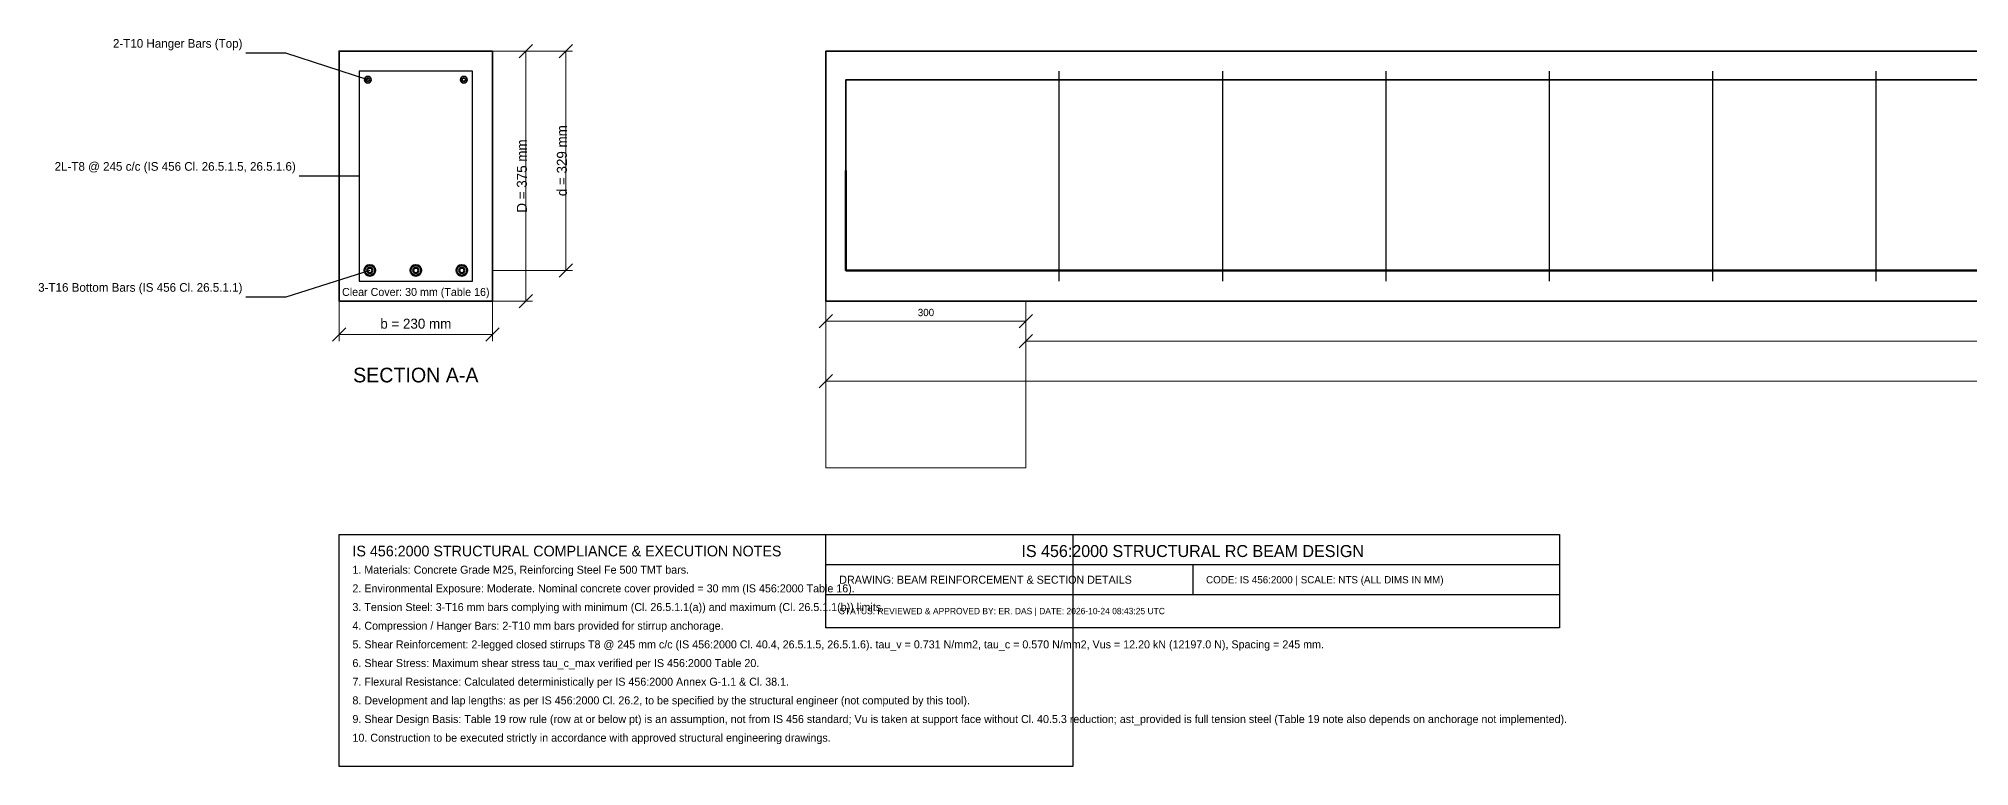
# Model space of a CAD drawing. Header units: millimetres. Extents: x -451 to 5340, y -698 to 446.
# Drawn here: x -451 to 2445, y -698 to 394 of the extents above; entities that cross this region are included whole.
import ezdxf
from ezdxf.enums import TextEntityAlignment as Align

# ---------------------------------------------------------------- set-up
doc = ezdxf.new("R2010")
doc.units = ezdxf.units.MM
for name, color, linetype, lineweight in [('ANNOTATIONS', 6, 'Continuous', 25), ('DIMENSIONS', 2, 'Continuous', 18), ('HATCH', 8, 'Continuous', 13), ('OUTLINE', 7, 'Continuous', 35), ('REBAR_MAIN', 1, 'Continuous', 50), ('REBAR_TOP', 3, 'Continuous', 35), ('STIRRUPS', 4, 'Continuous', 25), ('TITLE_BLOCK', 5, 'Continuous', 25)]:
    doc.layers.add(name, color=color, linetype=linetype, lineweight=lineweight)

msp = doc.modelspace()

# ---------------------------------------------------------------- linework, layer by layer
at = {"layer": 'ANNOTATIONS'}
for p, q in [((-80, 372), (-140, 372)), ((43, 332), (-80, 372)), ((30, 187.5), (-60, 187.5)), ((46, 46), (-80, 6)), ((-80, 6), (-140, 6))]:
    msp.add_line(p, q, dxfattribs=at)
at = {"layer": 'DIMENSIONS'}
for p, q in [((270, 365), (290, 385)), ((330, 365), (350, 385)), ((230, 375), (290, 375)), ((230, 375), (350, 375)), ((280, 0), (280, 375)), ((340, 46), (340, 375)), ((230, 46), (350, 46)), ((330, 36), (350, 56)), ((0, 0), (0, -60)), ((230, 0), (230, -60)), ((230, 0), (290, 0)), ((270, -10), (290, 10)), ((730, 0), (730, -130)), ((730, 0), (730, -40)), ((1030, 0), (1030, -70)), ((1030, 0), (1030, -40)), ((720, -40), (740, -20)), ((1020, -40), (1040, -20)), ((-10, -60), (10, -40)), ((0, -50), (230, -50)), ((220, -60), (240, -40)), ((730, -30), (1030, -30)), ((1020, -70), (1040, -50)), ((1030, -60), (5030, -60)), ((720, -130), (740, -110)), ((730, -120), (5330, -120))]:
    msp.add_line(p, q, dxfattribs=at)
at = {"layer": 'HATCH'}
msp.add_lwpolyline([(730, -250), (1030, -250), (1030, 0), (730, 0), (730, -250)], close=True, dxfattribs=at)
at = {"layer": 'OUTLINE'}
for points in [[(0, 0), (230, 0), (230, 375), (0, 375), (0, 0)], [(730, 0), (5330, 0), (5330, 375), (730, 375), (730, 0)]]:
    msp.add_lwpolyline(points, close=True, dxfattribs=at)
at = {"layer": 'REBAR_MAIN'}
msp.add_lwpolyline([(760, 196), (760, 46), (5300, 46), (5300, 196)], dxfattribs=at)
for centre, radius in [((46, 46), 8), ((46, 46), 4), ((115, 46), 8), ((115, 46), 4), ((184, 46), 8), ((184, 46), 4)]:
    msp.add_circle(centre, radius, dxfattribs=at)
at = {"layer": 'REBAR_TOP'}
msp.add_lwpolyline([(760, 182), (760, 332), (5300, 332), (5300, 182)], dxfattribs=at)
for centre, radius in [((43, 332), 5), ((43, 332), 2.5), ((187, 332), 5), ((187, 332), 2.5)]:
    msp.add_circle(centre, radius, dxfattribs=at)
at = {"layer": 'STIRRUPS'}
for p, q in [((1080, 30), (1080, 345)), ((1325, 30), (1325, 345)), ((1570, 30), (1570, 345)), ((1815, 30), (1815, 345)), ((2060, 30), (2060, 345)), ((2305, 30), (2305, 345))]:
    msp.add_line(p, q, dxfattribs=at)
msp.add_lwpolyline([(30, 30), (200, 30), (200, 345), (30, 345), (30, 30)], close=True, dxfattribs=at)
at = {"layer": 'TITLE_BLOCK'}
for p, q in [((730, -395), (1830, -395)), ((1280, -395), (1280, -440)), ((730, -440), (1830, -440))]:
    msp.add_line(p, q, dxfattribs=at)
for points in [[(0, -350), (1100, -350), (1100, -698), (0, -698), (0, -350)], [(730, -350), (1830, -350), (1830, -490), (730, -490), (730, -350)]]:
    msp.add_lwpolyline(points, close=True, dxfattribs=at)

# ---------------------------------------------------------------- texts
at = {"layer": 'ANNOTATIONS'}
for s, p in [('2-T10 Hanger Bars (Top)', (-145, 376)), ('2L-T8 @ 245 c/c (IS 456 Cl. 26.5.1.5, 26.5.1.6)', (-65, 191.5)), ('3-T16 Bottom Bars (IS 456 Cl. 26.5.1.1)', (-145, 10))]:
    msp.add_text(s, height=13, dxfattribs=at).set_placement(p, align=Align.BOTTOM_RIGHT)
msp.add_text('Clear Cover: 30 mm (Table 16)', height=12, dxfattribs=at).set_placement((115, 4), align=Align.BOTTOM_CENTER)
msp.add_text('SECTION A-A', height=22, dxfattribs=at).set_placement((115, -100), align=Align.TOP_CENTER)
for s, p in [('1. Materials: Concrete Grade M25, Reinforcing Steel Fe 500 TMT bars.', (20, -403)), ('2. Environmental Exposure: Moderate. Nominal concrete cover provided = 30 mm (IS 456:2000 Table 16).', (20, -431)), ('3. Tension Steel: 3-T16 mm bars complying with minimum (Cl. 26.5.1.1(a)) and maximum (Cl. 26.5.1.1(b)) limits.', (20, -459)), ('4. Compression / Hanger Bars: 2-T10 mm bars provided for stirrup anchorage.', (20, -487)), ('5. Shear Reinforcement: 2-legged closed stirrups T8 @ 245 mm c/c (IS 456:2000 Cl. 40.4, 26.5.1.5, 26.5.1.6). tau_v = 0.731 N/mm2, tau_c = 0.570 N/mm2, Vus = 12.20 kN (12197.0 N), Spacing = 245 mm.', (20, -515)), ('6. Shear Stress: Maximum shear stress tau_c_max verified per IS 456:2000 Table 20.', (20, -543)), ('7. Flexural Resistance: Calculated deterministically per IS 456:2000 Annex G-1.1 & Cl. 38.1.', (20, -571)), ('8. Development and lap lengths: as per IS 456:2000 Cl. 26.2, to be specified by the structural engineer (not computed by this tool).', (20, -599)), ('9. Shear Design Basis: Table 19 row rule (row at or below pt) is an assumption, not from IS 456 standard; Vu is taken at support face without Cl. 40.5.3 reduction; ast_provided is full tension steel (Table 19 note also depends on anchorage not implemented).', (20, -627)), ('10. Construction to be executed strictly in accordance with approved structural engineering drawings.', (20, -655))]:
    msp.add_text(s, height=12, dxfattribs=at).set_placement(p, align=Align.MIDDLE_LEFT)
at = {"layer": 'DIMENSIONS'}
for s, p in [('d = 329 mm', (346, 210.5)), ('D = 375 mm', (286, 187.5))]:
    msp.add_text(s, height=15, rotation=90, dxfattribs=at).set_placement(p, align=Align.BOTTOM_CENTER)
for s, height, p in [('b = 230 mm', 15, (115, -46)), ('300', 11, (880, -26))]:
    msp.add_text(s, height=height, dxfattribs=at).set_placement(p, align=Align.BOTTOM_CENTER)
at = {"layer": 'TITLE_BLOCK'}
for s, height, p in [('IS 456:2000 STRUCTURAL COMPLIANCE & EXECUTION NOTES', 16, (20, -375)), ('DRAWING: BEAM REINFORCEMENT & SECTION DETAILS', 12, (750, -418)), ('CODE: IS 456:2000 | SCALE: NTS (ALL DIMS IN MM)', 11, (1300, -418)), ('STATUS: REVIEWED & APPROVED BY: ER. DAS | DATE: 2026-10-24 08:43:25 UTC', 9.5, (750, -465))]:
    msp.add_text(s, height=height, dxfattribs=at).set_placement(p, align=Align.MIDDLE_LEFT)
msp.add_text('IS 456:2000 STRUCTURAL RC BEAM DESIGN', height=18, dxfattribs=at).set_placement((1280, -375), align=Align.MIDDLE_CENTER)

doc.saveas('drawing.dxf')
